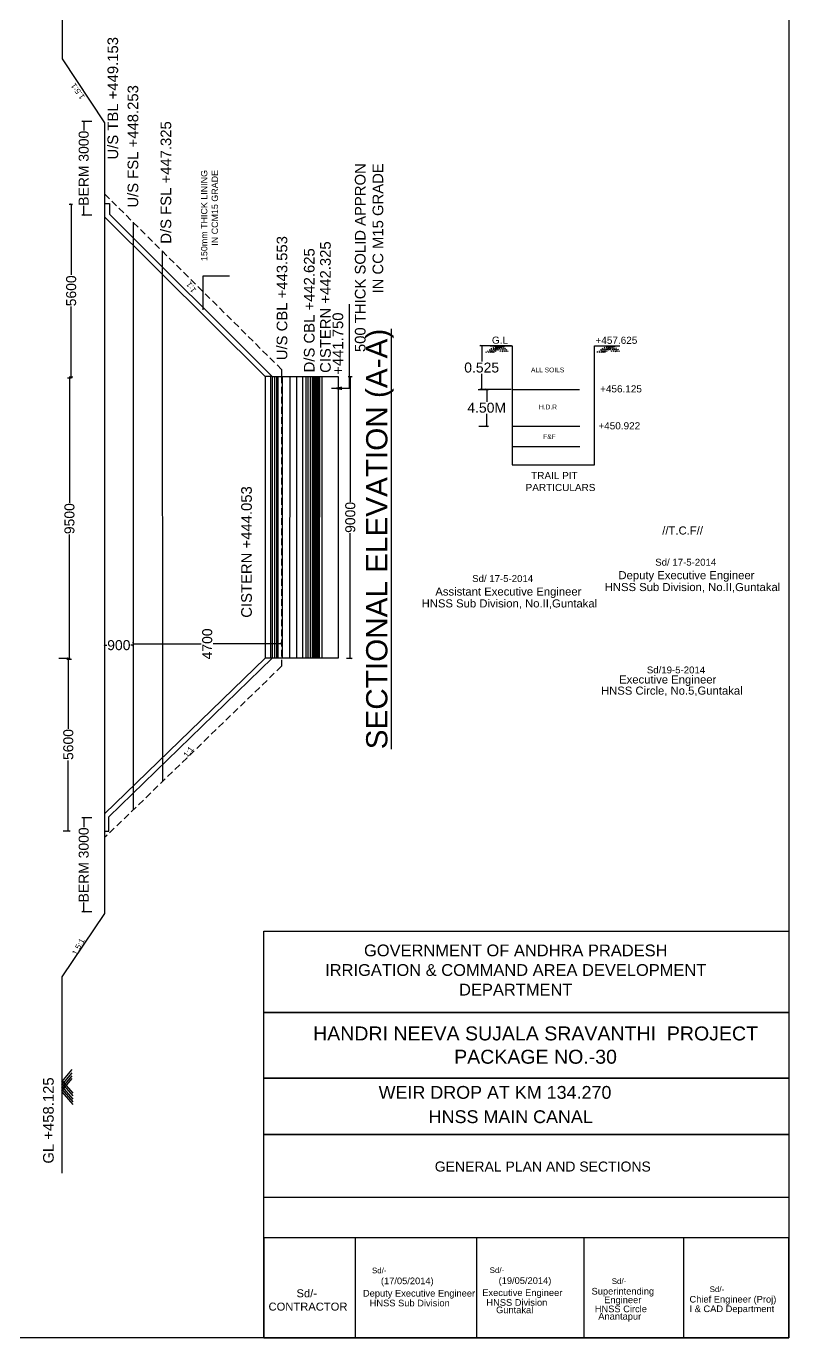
# Model space of a CAD drawing. Header units: inches. Extents: x 334 to 11487, y 381 to 10656.
# Drawn here: x 967.6 to 1039.4, y 561.6 to 685 of the extents above; entities that cross this region are included whole.
import ezdxf

# ---------------------------------------------------------------- set-up
doc = ezdxf.new("R2010")
doc.units = ezdxf.units.IN
doc.header["$MEASUREMENT"] = 0
doc.linetypes.add('DASHDOT', pattern=[1, 0.5, -0.25, 0, -0.25])
doc.linetypes.add('HIDDEN', pattern=[9.525, 6.35, -3.175])
for name, color, linetype in [('DIMENSION', 255, 'Continuous'), ('DRAWING', 7, 'Continuous'), ('TEXT', 255, 'Continuous')]:
    doc.layers.add(name, color=color, linetype=linetype)
doc.styles.get("Standard").update_dxf_attribs({"font": 'arial.ttf'})
doc.styles.add('TIMES NEW ROMAN', font='times.ttf')
doc.dimstyles.new('dig', dxfattribs={"dimtxt": 0.9375, "dimasz": 0.18, "dimexe": 0.18, "dimexo": 0.0625, "dimgap": 0.09, "dimtad": 0, "dimtih": 1, "dimtoh": 1, "dimdec": 4, "dimzin": 0, "dimdsep": 46, "dimtxsty": 'Standard', "dimblk": 'ARCHTICK', "dimcen": 0.09, "dimadec": 0, "dimazin": 0, "dimtfac": 1, "dimtdec": 4, "dimtofl": 0, "dimtmove": 0, "dimatfit": 3, "dimldrblk": 'ARCHTICK', "dimfxl": 1, "dimtolj": 1, "dimtzin": 0, "dimarcsym": 0})
doc.dimstyles.new('ISO-25', dxfattribs={"dimtxt": 0.636364, "dimasz": 1, "dimexe": 1.25, "dimexo": 0.625, "dimtad": 0, "dimtih": 1, "dimtoh": 1, "dimlfac": 100, "dimtxsty": 'TIMES NEW ROMAN', "dimcen": 2.5, "dimadec": 0, "dimazin": 0, "dimtfac": 1, "dimtmove": 0, "dimatfit": 3, "dimfxl": 1, "dimarcsym": 0})

# ---------------------------------------------------------------- blocks, each defined once
blk = doc.blocks.new('_ArchTick')
at = {"color": 0, "linetype": 'ByBlock', "const_width": 0.15}
blk.add_lwpolyline([(-0.5, -0.5), (0.5, 0.5)], dxfattribs=at)
blk = doc.blocks.new('*D67')
at = {"layer": 'Defpoints', "color": 0, "ltscale": 0.1, "transparency": 16777216}
for p in [(973.04, 610.5), (973.86, 610.5), (973.86, 601.66)]:
    blk.add_point(p, dxfattribs=at)
at = {"layer": 'DIMENSION', "color": 0, "lineweight": -2, "ltscale": 0.1, "transparency": 16777216}
for p, q in [((973.8, 610.5), (972.86, 610.5)), ((973.04, 610.5), (973.04, 609.62)), ((973.04, 601.66), (973.04, 602.54)), ((973.8, 601.66), (972.86, 601.66))]:
    blk.add_line(p, q, dxfattribs=at)
at = {"layer": 'DIMENSION', "color": 0, "lineweight": -2, "ltscale": 0.1, "transparency": 16777216, "xscale": 0.18, "yscale": 0.18, "zscale": 0.18}
for p, rotation in [((973.04, 610.5), 90), ((973.04, 601.66), 270)]:
    blk.add_blockref('_ArchTick', p, dxfattribs=dict(at, rotation=rotation))
at = {"layer": 'DIMENSION', "color": 0, "ltscale": 0.1, "transparency": 16777216, "insert": (973.04, 606.08), "char_height": 0.9375, "attachment_point": 5, "rotation": 90}
blk.add_mtext('\\A1;BERM 3000', dxfattribs=at)
blk = doc.blocks.new('*D68')
at = {"layer": 'Defpoints', "color": 0, "ltscale": 0.1, "transparency": 16777216}
for p in [(970.62, 625.55), (971.59, 625.55), (971.04, 609.27)]:
    blk.add_point(p, dxfattribs=at)
at = {"layer": 'DIMENSION', "color": 0, "lineweight": -2, "ltscale": 0.1, "transparency": 16777216}
for p, q in [((970.69, 625.55), (971.77, 625.55)), ((971.59, 625.55), (971.59, 618.9)), ((971.59, 609.27), (971.59, 615.92)), ((971.1, 609.27), (971.77, 609.27))]:
    blk.add_line(p, q, dxfattribs=at)
at = {"layer": 'DIMENSION', "color": 0, "lineweight": -2, "ltscale": 0.1, "transparency": 16777216, "xscale": 0.18, "yscale": 0.18, "zscale": 0.18}
for p, rotation in [((971.59, 625.55), 90), ((971.59, 609.27), 270)]:
    blk.add_blockref('_ArchTick', p, dxfattribs=dict(at, rotation=rotation))
at = {"layer": 'DIMENSION', "color": 0, "ltscale": 0.1, "transparency": 16777216, "insert": (971.59, 617.41), "char_height": 0.938, "attachment_point": 5, "rotation": 90}
blk.add_mtext('\\A1;5600', dxfattribs=at)
blk = doc.blocks.new('*D69')
at = {"layer": 'Defpoints', "color": 0, "ltscale": 0.1, "transparency": 16777216}
for p in [(975, 626.94), (977.68, 626.94), (977.68, 626.76)]:
    blk.add_point(p, dxfattribs=at)
at = {"layer": 'DIMENSION', "color": 0, "lineweight": -2, "ltscale": 0.1, "transparency": 16777216}
for p, q in [((975, 626.88), (975, 626.58)), ((975, 626.76), (975.21, 626.76)), ((977.68, 626.76), (977.46, 626.76)), ((977.68, 626.88), (977.68, 626.58))]:
    blk.add_line(p, q, dxfattribs=at)
at = {"layer": 'DIMENSION', "color": 0, "lineweight": -2, "ltscale": 0.1, "transparency": 16777216, "xscale": 0.18, "yscale": 0.18, "zscale": 0.18, "rotation": 180}
blk.add_blockref('_ArchTick', (975, 626.76), dxfattribs=at)
at = {"layer": 'DIMENSION', "color": 0, "lineweight": -2, "ltscale": 0.1, "transparency": 16777216, "xscale": 0.18, "yscale": 0.18, "zscale": 0.18}
blk.add_blockref('_ArchTick', (977.68, 626.76), dxfattribs=at)
at = {"layer": 'DIMENSION', "color": 0, "ltscale": 0.1, "transparency": 16777216, "insert": (976.34, 626.76), "char_height": 0.938, "attachment_point": 5}
blk.add_mtext('\\A1;900', dxfattribs=at)
blk = doc.blocks.new('*D70')
at = {"layer": 'Defpoints', "color": 0, "ltscale": 0.1, "transparency": 16777216}
for p in [(977.68, 626.88), (991.65, 626.88), (991.65, 626.88)]:
    blk.add_point(p, dxfattribs=at)
at = {"layer": 'DIMENSION', "color": 0, "lineweight": -2, "ltscale": 0.1, "transparency": 16777216}
for p, q in [((977.68, 626.94), (977.68, 627.06)), ((977.68, 626.88), (984.09, 626.88)), ((991.65, 626.88), (985.23, 626.88)), ((991.65, 626.94), (991.65, 627.06))]:
    blk.add_line(p, q, dxfattribs=at)
at = {"layer": 'DIMENSION', "color": 0, "lineweight": -2, "ltscale": 0.1, "transparency": 16777216, "xscale": 0.18, "yscale": 0.18, "zscale": 0.18, "rotation": 180}
blk.add_blockref('_ArchTick', (977.68, 626.88), dxfattribs=at)
at = {"layer": 'DIMENSION', "color": 0, "lineweight": -2, "ltscale": 0.1, "transparency": 16777216, "xscale": 0.18, "yscale": 0.18, "zscale": 0.18}
blk.add_blockref('_ArchTick', (991.65, 626.88), dxfattribs=at)
at = {"layer": 'DIMENSION', "color": 0, "ltscale": 0.1, "transparency": 16777216, "insert": (984.66, 626.88), "char_height": 0.938, "attachment_point": 5, "rotation": 90}
blk.add_mtext('\\A1;4700', dxfattribs=at)
blk = doc.blocks.new('*D71')
at = {"layer": 'Defpoints', "color": 0, "ltscale": 0.1, "transparency": 16777216}
for p in [(997.85, 652.05), (998.12, 652.05), (997.7, 625.53)]:
    blk.add_point(p, dxfattribs=at)
at = {"layer": 'DIMENSION', "color": 0, "lineweight": -2, "ltscale": 0.1, "transparency": 16777216}
for p, q in [((997.92, 652.05), (998.3, 652.05)), ((998.12, 652.05), (998.12, 640.27)), ((998.12, 625.53), (998.12, 637.3)), ((997.77, 625.53), (998.3, 625.53))]:
    blk.add_line(p, q, dxfattribs=at)
at = {"layer": 'DIMENSION', "color": 0, "lineweight": -2, "ltscale": 0.1, "transparency": 16777216, "xscale": 0.18, "yscale": 0.18, "zscale": 0.18}
for p, rotation in [((998.12, 652.05), 90), ((998.12, 625.53), 270)]:
    blk.add_blockref('_ArchTick', p, dxfattribs=dict(at, rotation=rotation))
at = {"layer": 'DIMENSION', "color": 0, "ltscale": 0.1, "transparency": 16777216, "insert": (998.12, 638.79), "char_height": 0.938, "attachment_point": 5, "rotation": 90}
blk.add_mtext('\\A1;9000', dxfattribs=at)
blk = doc.blocks.new('*D72')
at = {"layer": 'Defpoints', "color": 0, "ltscale": 0.1, "transparency": 16777216}
for p in [(973.04, 676.07), (973.86, 676.07), (973.86, 667.24)]:
    blk.add_point(p, dxfattribs=at)
at = {"layer": 'DIMENSION', "color": 0, "lineweight": -2, "ltscale": 0.1, "transparency": 16777216}
for p, q in [((973.8, 676.07), (972.86, 676.07)), ((973.04, 676.07), (973.04, 675.2)), ((973.04, 667.24), (973.04, 668.12)), ((973.8, 667.24), (972.86, 667.24))]:
    blk.add_line(p, q, dxfattribs=at)
at = {"layer": 'DIMENSION', "color": 0, "lineweight": -2, "ltscale": 0.1, "transparency": 16777216, "xscale": 0.18, "yscale": 0.18, "zscale": 0.18}
for p, rotation in [((973.04, 676.07), 90), ((973.04, 667.24), 270)]:
    blk.add_blockref('_ArchTick', p, dxfattribs=dict(at, rotation=rotation))
at = {"layer": 'DIMENSION', "color": 0, "ltscale": 0.1, "transparency": 16777216, "insert": (973.04, 671.66), "char_height": 0.9375, "attachment_point": 5, "rotation": 90}
blk.add_mtext('\\A1;BERM 3000', dxfattribs=at)
blk = doc.blocks.new('*D73')
at = {"layer": 'Defpoints', "color": 0, "ltscale": 0.1, "transparency": 16777216}
for p in [(971.86, 668.26), (972.04, 668.26), (972.08, 651.98)]:
    blk.add_point(p, dxfattribs=at)
at = {"layer": 'DIMENSION', "color": 0, "lineweight": -2, "ltscale": 0.1, "transparency": 16777216}
for p, q in [((971.97, 668.26), (971.68, 668.26)), ((971.86, 668.26), (971.86, 661.61)), ((971.86, 651.98), (971.86, 658.63)), ((972.02, 651.98), (971.68, 651.98))]:
    blk.add_line(p, q, dxfattribs=at)
at = {"layer": 'DIMENSION', "color": 0, "lineweight": -2, "ltscale": 0.1, "transparency": 16777216, "xscale": 0.18, "yscale": 0.18, "zscale": 0.18}
for p, rotation in [((971.86, 668.26), 90), ((971.86, 651.98), 270)]:
    blk.add_blockref('_ArchTick', p, dxfattribs=dict(at, rotation=rotation))
at = {"layer": 'DIMENSION', "color": 0, "ltscale": 0.1, "transparency": 16777216, "insert": (971.86, 660.12), "char_height": 0.938, "attachment_point": 5, "rotation": 90}
blk.add_mtext('\\A1;5600', dxfattribs=at)
blk = doc.blocks.new('*D74')
at = {"layer": 'Defpoints', "color": 0, "ltscale": 0.1, "transparency": 16777216}
for p in [(971.95, 651.89), (971.4, 625.44), (971.7, 625.44)]:
    blk.add_point(p, dxfattribs=at)
at = {"layer": 'DIMENSION', "color": 0, "lineweight": -2, "ltscale": 0.1, "transparency": 16777216}
for p, q in [((971.89, 651.89), (971.52, 651.89)), ((971.7, 651.89), (971.7, 640.15)), ((971.7, 625.44), (971.7, 637.18)), ((971.46, 625.44), (971.88, 625.44))]:
    blk.add_line(p, q, dxfattribs=at)
at = {"layer": 'DIMENSION', "color": 0, "lineweight": -2, "ltscale": 0.1, "transparency": 16777216, "xscale": 0.18, "yscale": 0.18, "zscale": 0.18}
for p, rotation in [((971.7, 651.89), 90), ((971.7, 625.44), 270)]:
    blk.add_blockref('_ArchTick', p, dxfattribs=dict(at, rotation=rotation))
at = {"layer": 'DIMENSION', "color": 0, "ltscale": 0.1, "transparency": 16777216, "insert": (971.7, 638.67), "char_height": 0.938, "attachment_point": 5, "rotation": 90}
blk.add_mtext('\\A1;9500', dxfattribs=at)
blk = doc.blocks.new('*D92')
at = {"layer": 'Defpoints', "color": 0, "ltscale": 0.02, "transparency": 16777216}
for p in [(1013.36, 654.94), (1010.48, 650.84), (1013.33, 650.84)]:
    blk.add_point(p, dxfattribs=at)
at = {"layer": 'DIMENSION', "color": 0, "lineweight": -2, "ltscale": 0.02, "transparency": 16777216}
for p, q in [((1013.3, 654.94), (1010.3, 654.94)), ((1010.48, 654.94), (1010.48, 653.46)), ((1010.48, 650.84), (1010.48, 652.32)), ((1013.26, 650.84), (1010.3, 650.84))]:
    blk.add_line(p, q, dxfattribs=at)
at = {"layer": 'DIMENSION', "color": 0, "lineweight": -2, "ltscale": 0.02, "transparency": 16777216, "xscale": 0.18, "yscale": 0.18, "zscale": 0.18}
for p, rotation in [((1010.48, 654.94), 90), ((1010.48, 650.84), 270)]:
    blk.add_blockref('_ArchTick', p, dxfattribs=dict(at, rotation=rotation))
at = {"layer": 'DIMENSION', "color": 0, "ltscale": 0.02, "transparency": 16777216, "insert": (1010.48, 652.89), "char_height": 0.938, "attachment_point": 5}
blk.add_mtext('\\A1;0.525', dxfattribs=at)
blk = doc.blocks.new('*D91')
at = {"layer": 'Defpoints', "color": 0, "ltscale": 0.1, "transparency": 16777216}
for p in [(1010.08, 650.84), (1010.15, 647.37), (1010.95, 647.37)]:
    blk.add_point(p, dxfattribs=at)
at = {"layer": 'DIMENSION', "color": 0, "lineweight": -2, "ltscale": 0.1, "transparency": 16777216}
for p, q in [((1010.14, 650.84), (1011.13, 650.84)), ((1010.95, 650.84), (1010.95, 649.67)), ((1010.95, 647.37), (1010.95, 648.54)), ((1010.21, 647.37), (1011.13, 647.37))]:
    blk.add_line(p, q, dxfattribs=at)
at = {"layer": 'DIMENSION', "color": 0, "lineweight": -2, "ltscale": 0.1, "transparency": 16777216, "xscale": 0.18, "yscale": 0.18, "zscale": 0.18}
for p, rotation in [((1010.95, 650.84), 90), ((1010.95, 647.37), 270)]:
    blk.add_blockref('_ArchTick', p, dxfattribs=dict(at, rotation=rotation))
at = {"layer": 'DIMENSION', "color": 0, "ltscale": 0.1, "transparency": 16777216, "insert": (1010.95, 649.11), "char_height": 0.938, "attachment_point": 5}
blk.add_mtext('\\A1;4.50M', dxfattribs=at)

msp = doc.modelspace()

# ---------------------------------------------------------------- linework, layer by layer
at = {"layer": 'DIMENSION', "ltscale": 0.1}
for points in [[(986.74389, 661.48434), (984.23286, 661.48434), (984.23286, 658.3179)], [(970.96747, 585.65273), (971.95006, 586.81545)], [(970.96747, 585.34765), (971.95006, 586.51036)], [(970.96747, 585.06645), (971.95006, 586.22917)], [(970.96747, 584.80749), (971.95006, 585.9702)], [(970.96747, 585.77246), (972.02331, 584.57795)], [(970.96747, 585.53555), (972.02331, 584.34105)], [(970.96747, 585.22948), (972.02331, 584.03498)], [(970.96747, 584.96291), (972.02331, 583.76841)], [(970.96747, 584.72601), (972.02331, 583.53151)]]:
    msp.add_lwpolyline(points, dxfattribs=at)
at = {"layer": 'DIMENSION', "linetype": 'DASHDOT', "ltscale": 0.02}
for points in [[(1011.77512, 654.90006), (1010.836, 654.29496)], [(1011.976, 654.90006), (1011.03689, 654.29496)], [(1012.13671, 654.90006), (1011.1976, 654.29496)], [(1012.24669, 654.90006), (1011.30757, 654.29496)], [(1012.37358, 654.90006), (1011.43446, 654.29496)], [(1012.50045, 654.90006), (1011.56133, 654.29496)], [(1011.77512, 654.90006), (1012.28174, 654.36583)], [(1011.976, 654.90006), (1012.48262, 654.36583)], [(1012.13671, 654.90006), (1012.64333, 654.36583)], [(1012.24669, 654.90006), (1012.75331, 654.36583)], [(1012.37358, 654.90006), (1012.8802, 654.36583)], [(1012.50045, 654.90006), (1013.00707, 654.36583)], [(1022.24375, 654.90964), (1021.30463, 654.30454)], [(1022.44463, 654.90964), (1021.50551, 654.30454)], [(1022.60534, 654.90964), (1021.66622, 654.30454)], [(1022.71531, 654.90964), (1021.7762, 654.30454)], [(1022.8422, 654.90964), (1021.90309, 654.30454)], [(1022.96908, 654.90964), (1022.02996, 654.30454)], [(1022.24375, 654.90964), (1022.75037, 654.3754)], [(1022.44463, 654.90964), (1022.95125, 654.3754)], [(1022.60534, 654.90964), (1023.11196, 654.3754)], [(1022.71531, 654.90964), (1023.22193, 654.3754)], [(1022.8422, 654.90964), (1023.34882, 654.3754)], [(1022.96908, 654.90964), (1023.4757, 654.3754)]]:
    msp.add_lwpolyline(points, dxfattribs=at)
at = {"layer": 'DRAWING', "ltscale": 0.1}
msp.add_lwpolyline([(847.48308, 767.15482), (1039.37121, 767.15482), (1039.37121, 561.56427), (847.48308, 561.56427)], close=True, dxfattribs=at)
for points in [[(971.01371, 700.12331), (971.01371, 681.94878), (974.99818, 675.93316), (974.99818, 601.50471), (970.96747, 595.54922), (970.96747, 577.0719)], [(974.99818, 668.34933), (975.44902, 668.34933), (975.44902, 667.32759), (990.76833, 652.04654), (990.12066, 652.04654), (974.99818, 667.07872)], [(977.67522, 666.58264), (977.67522, 611.26248)], [(980.40883, 663.87055), (980.4451, 613.92148)], [(990.12066, 652.04654), (990.12066, 625.54947), (974.99818, 610.88528), (974.99818, 609.26901), (975.40238, 609.26901), (975.40238, 610.6042), (990.75353, 625.54945), (990.75353, 625.54945), (990.12066, 625.54947)], [(990.59758, 652.04654), (990.59649, 625.54945)], [(990.76833, 652.04654), (996.97964, 652.04654), (996.97964, 625.52852), (990.75353, 625.54945)], [(990.75463, 652.04654), (990.75353, 625.54945)], [(990.98371, 652.04576), (990.98261, 625.54868)], [(991.1818, 652.0451), (991.1807, 625.54801)], [(991.30531, 652.04654), (991.30422, 625.54945)], [(991.7091, 652.04654), (991.70801, 625.54945)], [(992.41565, 652.04095), (992.41456, 625.54386)], [(993.06416, 652.03877), (993.06307, 625.54168)], [(993.63252, 652.03686), (993.63142, 625.53977)], [(993.93154, 652.03586), (993.93044, 625.53877)], [(994.12213, 652.03522), (994.12103, 625.53813)], [(994.33156, 652.03451), (994.33046, 625.53742)], [(994.53717, 652.03382), (994.53607, 625.53673)], [(994.66422, 652.0334), (994.66313, 625.53631)], [(994.72779, 652.03318), (994.7267, 625.53609)], [(994.79138, 652.03297), (994.79029, 625.53588)], [(994.87364, 652.03269), (994.87254, 625.5356)], [(994.92974, 652.04636), (994.92864, 625.54927)], [(994.92974, 652.0325), (994.92864, 625.53541)], [(994.9859, 652.03231), (994.98481, 625.53523)], [(995.02698, 652.03218), (995.02589, 625.53509)], [(995.11307, 652.03189), (995.11198, 625.5348)], [(995.20656, 652.03157), (995.20547, 625.53448)], [(995.43458, 652.03081), (995.43349, 625.53372)]]:
    msp.add_lwpolyline(points, dxfattribs=at)
at = {"layer": 'DRAWING', "linetype": 'HIDDEN', "ltscale": 0.1}
for points in [[(974.99818, 669.23861), (991.65705, 652.71086), (991.65152, 652.04654)], [(991.65152, 652.04654), (991.65152, 624.77735), (974.99818, 608.64495)]]:
    msp.add_lwpolyline(points, dxfattribs=at)
at = {"layer": 'DRAWING'}
msp.add_lwpolyline([(1011.26319, 654.94084), (1013.35763, 654.94084), (1013.35763, 643.73006), (1021.10521, 643.73006), (1021.10521, 654.94084), (1023.47749, 654.94084)], dxfattribs=at)
at = {"layer": 'DRAWING', "linetype": 'HIDDEN'}
for points in [[(1013.3256, 650.84021), (1021.07318, 650.84021)], [(1013.35763, 647.37194), (1021.10521, 647.37194)], [(1013.35763, 645.47788), (1021.10521, 645.47788)]]:
    msp.add_lwpolyline(points, dxfattribs=at)
at = {"layer": 'TEXT', "ltscale": 0.02}
for points in [[(1039.37121, 561.56427), (989.9839, 561.56427), (989.9839, 599.84133), (1039.37121, 599.84133)], [(989.9839, 599.84133), (1039.37121, 599.84133), (1039.37121, 592.17336), (989.9839, 592.17336)], [(989.9839, 592.17336), (1039.37121, 592.17336), (1039.37121, 586.01522), (989.9839, 586.01522)], [(989.9839, 586.01522), (1039.37121, 586.01522), (1039.37121, 580.7028), (989.9839, 580.7028)], [(989.9839, 580.7028), (1039.37121, 580.7028), (1039.37121, 574.77593), (989.9839, 574.77593)], [(989.9839, 561.56427), (1039.37121, 561.56427), (1039.37121, 570.97069), (989.9839, 570.97069)]]:
    msp.add_lwpolyline(points, close=True, dxfattribs=at)
for points in [[(998.56659, 570.97069), (998.56659, 561.56427)], [(1009.98448, 570.97069), (1009.98448, 561.56427)], [(1020.08343, 570.97069), (1020.08343, 561.56427)], [(1029.48209, 570.97069), (1029.48209, 561.56427)]]:
    msp.add_lwpolyline(points, dxfattribs=at)

# ---------------------------------------------------------------- texts
at = {"layer": 'TEXT'}
for s, height, rotation, p in [('1.5:1', 0.534117, 125.2193179, (973.17495, 678.38008)), ('1:1', 0.534117, 125.2193179, (983.66373, 660.18202)), ('%%USECTIONAL ELEVATION (A-A)', 2, 90, (1001.60913, 616.96072)), ('1:1', 0.534117, 52.4538399, (982.78201, 616.14835)), ('1.5:1', 0.534117, 62.3535138, (972.37897, 597.51682))]:
    msp.add_text(s, height=height, rotation=rotation, dxfattribs=at).set_placement(p)
for s, height, p in [('//T.C.F//', 0.75961, (1027.46973, 637.17932)), ('Sd/ 17-5-2014', 0.6477696, (1026.81236, 634.24732)), ('Sd/ 17-5-2014', 0.6477696, (1009.58694, 632.70864)), ('Deputy Executive Engineer', 0.7596104, (1023.34505, 632.96966)), ('Assistant Executive Engineer', 0.7596104, (1006.11962, 631.43099)), ('HNSS Sub Division, No.II,Guntakal', 0.7596104, (1022.05748, 631.85299)), ('HNSS Sub Division, No.II,Guntakal', 0.7596104, (1004.83206, 630.31431)), ('Sd/19-5-2014', 0.6477696, (1026.02163, 624.10541)), ('Executive Engineer', 0.7596104, (1023.41324, 623.15278)), ('HNSS Circle, No.5,Guntakal', 0.7596104, (1021.70615, 622.10467)), ('WEIR DROP AT KM 134.270', 1.2056946, (1000.78525, 584.06035)), ('Sd/-', 0.534117, (1000.15765, 567.63268)), ('Sd/-', 0.534117, (1011.23113, 567.65827)), ('Sd/-', 0.534117, (1022.71705, 566.62439)), ('Deputy Executive Engineer', 0.6263348, (999.30915, 565.43959)), (' Executive Engineer', 0.6263348, (1010.28978, 565.49527)), ('Superintending ', 0.6263348, (1020.81801, 565.63429)), ('Chief Engineer (Proj)', 0.6263348, (1030.03082, 564.87681)), ('Sd/-', 0.534117, (1031.92987, 565.86691)), ('HNSS Sub Division', 0.6263348, (999.93965, 564.51884)), ('HNSS Division', 0.6263348, (1010.92028, 564.57451)), ('Guntakal', 0.626335, (1011.8335, 563.87754)), ('HNSS Circle', 0.6263348, (1021.11881, 563.96907)), ('I & CAD Department', 0.6263348, (1030.03101, 563.9789)), ('Anantapur', 0.626335, (1021.45063, 563.2721))]:
    msp.add_text(s, height=height, dxfattribs=at).set_placement(p)
at = {"layer": 'TEXT', "attachment_point": 3, "rotation": 90}
for s, insert, char_height, width in [('U/S TBL +449.153', (975.27633, 684.00871), 1, 12.4474557), ('U/S FSL +448.253', (977.1672, 679.48066), 1, 12.4474557), ('D/S FSL +447.325', (980.26944, 676.08231), 1, 12.4474557), ('500 THICK SOLID APPRON IN CC M15 GRADE', (998.55067, 672.12922), 1, 18.0728753), ('150mm THICK LINING IN CCM15 GRADE', (984.07053, 671.49198), 0.6, 9.500966), ('U/S CBL +443.553', (991.19315, 665.27268), 1, 12.4474557), ('CISTERN +442.325', (995.27978, 664.77613), 1, 12.4474557), ('D/S CBL +442.625', (993.75485, 664.12701), 1, 12.4474557), ('+441.750', (996.45192, 658.07784), 1, 12.4474557), ('CISTERN +444.053', (987.85416, 641.72673), 1, 12.4474557), ('GL +458.125', (969.21589, 586.07589), 1, 12.4474557)]:
    msp.add_mtext(s, dxfattribs=dict(at, insert=insert, char_height=char_height, width=width))
at = {"layer": 'TEXT'}
for s, insert, char_height, width, attachment_point in [('G.L', (1011.44258, 655.80948), 0.671207, 2.4744157, 1), ('+457.625', (1021.18777, 655.79962), 0.671207, 2.4744157, 1), ('ALL SOILS', (1015.12261, 652.89331), 0.447471, 4.40982, 1), ('+456.125', (1021.61913, 651.22568), 0.671207, 2.4744157, 1), ('H.D.R', (1015.86506, 649.4075), 0.447471, 4.40982, 1), ('+450.922', (1021.45839, 647.74764), 0.671207, 2.4744157, 1), ('F&F', (1016.26855, 646.6126), 0.447471, 4.40982, 1), ('  TRAIL PIT PARTICULARS', (1014.61476, 643.06087), 0.671207, 7.4372538, 1), ('HANDRI NEEVA SUJALA SRAVANTHI  PROJECT\\PPACKAGE NO.-30', (1015.54942, 590.87008), 1.3153032, 56.3701364, 2), (' HNSS MAIN CANAL', (1005.02681, 582.97851), 1.2056946, 16.6433965, 1), ('(17/05/2014)\\P', (1001, 567.23498), 0.6263348, 7.7021109, 1), ('(19/05/2014)', (1012.07349, 567.26058), 0.6263348, 7.7021109, 1), ('Engineer', (1022.00161, 565.44607), 0.626335, 3.6175324, 1)]:
    msp.add_mtext(s, dxfattribs=dict(at, insert=insert, char_height=char_height, width=width, attachment_point=attachment_point))
at = {"layer": 'TEXT', "color": 7}
for s, insert, char_height, width, attachment_point in [('GOVERNMENT OF ANDHRA PRADESH\\PIRRIGATION & COMMAND AREA DEVELOPMENT DEPARTMENT', (1013.68615, 596.18181), 1.1082087, 42.5948211, 5), ('GENERAL PLAN AND SECTIONS ', (1006.06703, 578.15404), 0.9419774, 22.9630716, 1), ('         Sd/-\\PCONTRACTOR', (990.4267, 565.11951), 0.7535819, 11.2192898, 4)]:
    msp.add_mtext(s, dxfattribs=dict(at, insert=insert, char_height=char_height, width=width, attachment_point=attachment_point))

# ---------------------------------------------------------------- dimensions: what is measured, and where the dimension line sits
at = {"layer": 'DIMENSION', "ltscale": 0.1}
for base, p1, p2, text, picture, middle in [((973.03658, 676.0745), (973.86449, 667.23898), (973.86449, 676.0745), 'BERM 3000', '*D72', (973.03658, 671.65674)), ((971.86356, 668.25798), (972.08147, 651.97667), (972.03569, 668.25798), '5600', '*D73', (971.86356, 660.11733)), ((971.70048, 625.44462), (971.95356, 651.88667), (971.40115, 625.44462), '9500', '*D74', (971.70048, 638.66564)), ((998.11563, 652.04654), (997.70317, 625.52609), (997.85362, 652.04654), '9000', '*D71', (998.11563, 638.78632)), ((973.03658, 610.5005), (973.86449, 601.66497), (973.86449, 610.5005), 'BERM 3000', '*D67', (973.03658, 606.08273))]:
    dim = msp.add_linear_dim(base=base, p1=p1, p2=p2, angle=90, text=text, dimstyle='dig', dxfattribs=at)
    dim.commit()
    dim.dimension.update_dxf_attribs({"geometry": picture, "text_midpoint": middle, "text_rotation": 90})
at = {"layer": 'DIMENSION', "ltscale": 0.02}
dim = msp.add_linear_dim(base=(1010.47811, 650.84021), p1=(1013.35763, 654.94084), p2=(1013.3256, 650.84021), angle=90, text='0.525', dimstyle='dig', dxfattribs=at)
dim.commit()
dim.dimension.update_dxf_attribs({"geometry": '*D92', "text_midpoint": (1010.47811, 652.89053)})
at = {"layer": 'DIMENSION', "ltscale": 0.1}
dim = msp.add_linear_dim(base=(1010.94863, 647.37194), p1=(1010.07538, 650.84021), p2=(1010.14715, 647.37194), angle=90, text='4.50M', dimstyle='dig', dxfattribs=at)
dim.commit()
dim.dimension.update_dxf_attribs({"geometry": '*D91', "text_midpoint": (1010.94863, 649.10608)})
dim = msp.add_linear_dim(base=(977.67522, 626.75977), p1=(974.99818, 626.9421), p2=(977.67522, 626.9421), text='900', dimstyle='dig', dxfattribs=at)
dim.commit()
dim.dimension.update_dxf_attribs({"geometry": '*D69', "text_midpoint": (976.3367, 626.75977)})
dim = msp.add_linear_dim(base=(991.65152, 626.87964), p1=(977.67522, 626.8796), p2=(991.65152, 626.8796), text='4700', dimstyle='dig', dxfattribs=at)
dim.commit()
dim.dimension.update_dxf_attribs({"geometry": '*D70', "text_midpoint": (984.66337, 626.87964), "text_rotation": 90})
dim = msp.add_linear_dim(base=(971.59337, 625.55033), p1=(971.03738, 609.26901), p2=(970.62467, 625.55033), angle=90, text='5600', dimstyle='dig', dxfattribs=at)
dim.commit()
dim.dimension.update_dxf_attribs({"geometry": '*D68', "text_midpoint": (971.59337, 617.41214), "dimtype": 160, "text_rotation": 90})

# ---------------------------------------------------------------- leaders
at = {"layer": 'DRAWING', "ltscale": 0.1}
msp.add_leader([(996.34213, 650.94314), (998.04095, 650.94314), (998.04095, 658.85055)], dimstyle='ISO-25', override={"dimgap": 0.625, "dimtad": 0}, dxfattribs=at)

doc.saveas('drawing.dxf')
